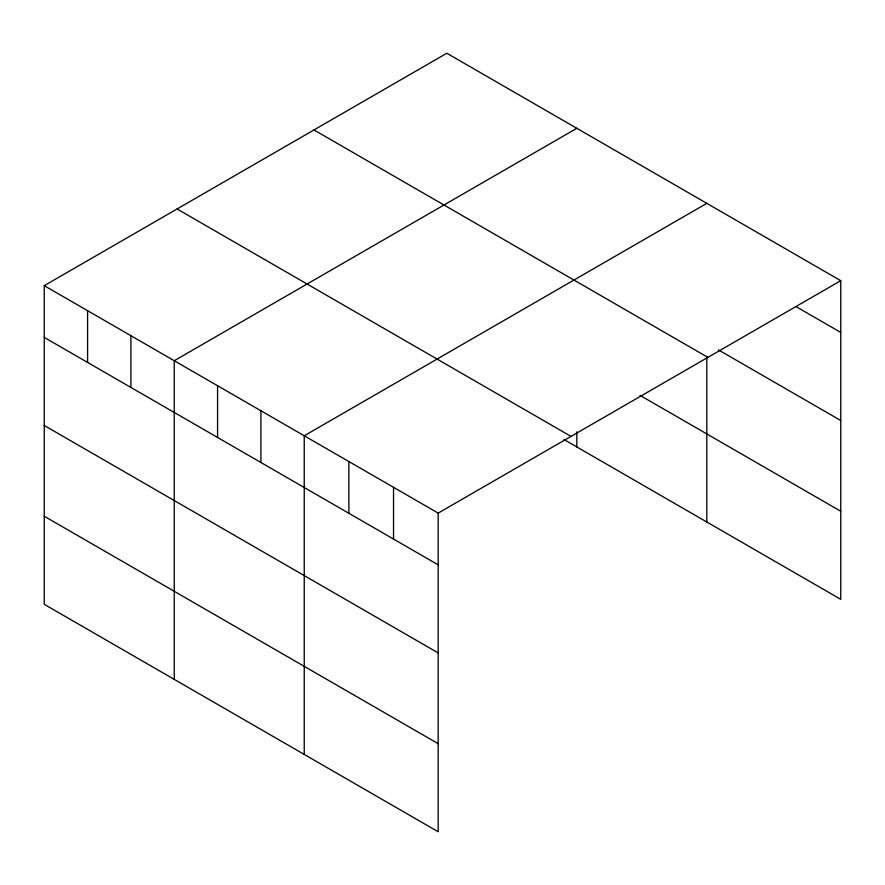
<?xml version="1.0" encoding="UTF-8"?>
<svg xmlns="http://www.w3.org/2000/svg" width="885" height="885" viewBox="0 0 885 885"><rect width="100%" height="100%" fill="white"/><g stroke="black" fill="none" stroke-linecap="round" stroke-linejoin="round"><path stroke-width="1.33" d="M840.75 280.678L438.175 513.101L438.175 831.756L44.25 604.322L44.25 285.667L446.825 53.244L840.75 280.678L840.75 599.333L563.933 439.513M576.821 128.303L174.245 360.726L174.245 679.37M706.816 203.351L304.241 435.774L304.241 754.429M796.102 306.641L840.75 332.417M718.565 349.962L840.75 420.497M313.976 129.951L707.9 357.385M640.054 395.385L840.75 511.253M177.1 208.971L571.024 436.405M44.25 285.667L438.175 513.101M44.25 337.406L438.175 564.84M44.25 425.486L438.175 652.92M44.25 516.243L438.175 743.677M706.816 356.92L706.816 522.006M576.821 431.814L576.821 446.947M393.537 487.325L393.537 539.065M348.889 461.55L348.889 513.289M260.909 410.762L260.909 462.501M217.577 385.738L217.577 437.478M130.914 335.703L130.914 387.442M87.582 310.69L87.582 362.43"/></g></svg>
